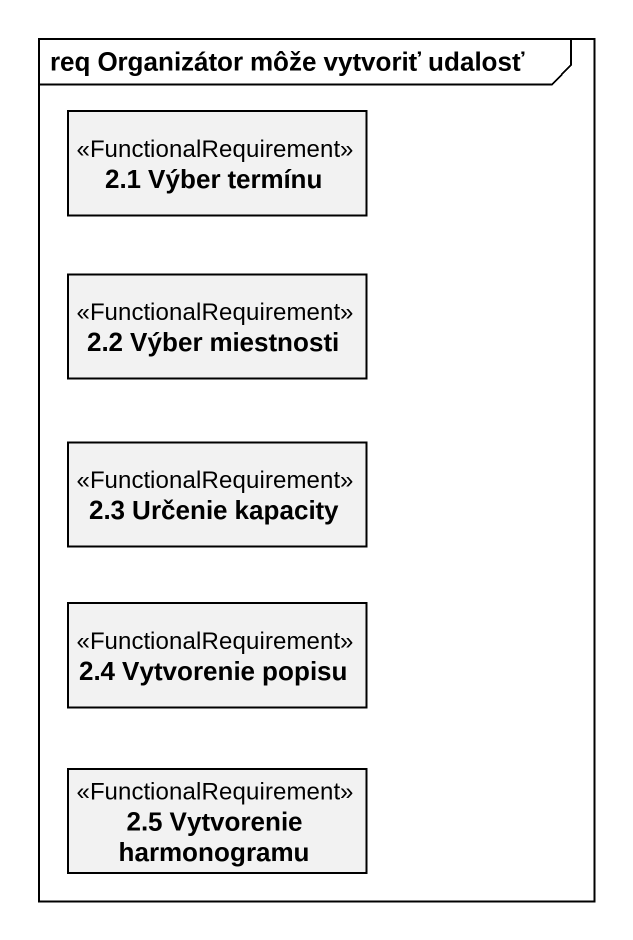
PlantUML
@startuml
mainframe req Organizátor môže vytvoriť udalosť
hide circle
hide empty members
class "2.1 Výber termínu" as r2_1_Výber_termínu <<FunctionalRequirement>>
class "2.2 Výber miestnosti" as r2_2_Výber_miestnosti <<FunctionalRequirement>>
class "2.3 Určenie kapacity" as r2_3_Určenie_kapacity <<FunctionalRequirement>>
class "2.4 Vytvorenie popisu" as r2_4_Vytvorenie_popisu <<FunctionalRequirement>>
class "2.5 Vytvorenie harmonogramu" as r2_5_Vytvorenie_harmonogramu <<FunctionalRequirement>>
@enduml
